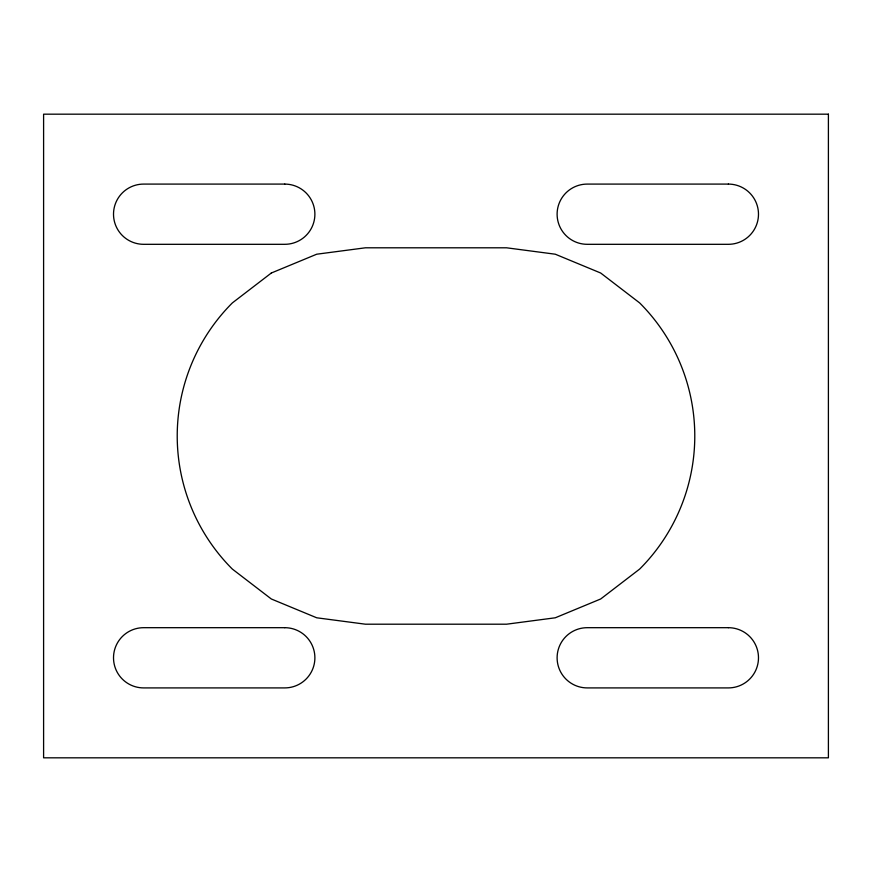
<?xml version="1.0" encoding="UTF-8"?>
<svg xmlns="http://www.w3.org/2000/svg" width="872" height="872" viewBox="0 0 872 872"><rect width="100%" height="100%" fill="white"/><g stroke="black" fill="none" stroke-linecap="round" stroke-linejoin="round"><path stroke-width="1.31" d="M271.323 273.012L232.344 302.922A188.199 188.199 0 0 0 232.344 569.078L271.323 598.988L316.71 617.79L365.423 624.199L506.578 624.199L555.29 617.79L600.677 598.988L639.656 569.078A188.199 188.199 0 0 0 639.656 302.922L600.677 273.012L555.29 254.21L506.578 247.801L365.423 247.801L316.71 254.21L271.323 273.012M828.4 114.178L43.6 114.178L43.6 757.823L828.4 757.823L828.4 114.178M284.784 184.09L143.629 184.09A30.117 30.117 0 0 0 113.513 214.207A30.117 30.117 0 0 0 143.629 244.313L284.784 244.313A30.117 30.117 0 0 0 314.89 214.207A30.117 30.117 0 0 0 284.784 184.09M728.371 184.09L587.216 184.09A30.117 30.117 0 0 0 557.11 214.207A30.117 30.117 0 0 0 587.216 244.313L728.371 244.313A30.117 30.117 0 0 0 758.487 214.207A30.117 30.117 0 0 0 728.371 184.09M284.784 627.687L143.629 627.687A30.117 30.117 0 0 0 113.513 657.793A30.117 30.117 0 0 0 143.629 687.91L284.784 687.91A30.117 30.117 0 0 0 314.89 657.793A30.117 30.117 0 0 0 284.784 627.687M728.371 627.687L587.216 627.687A30.117 30.117 0 0 0 557.11 657.793A30.117 30.117 0 0 0 587.216 687.91L728.371 687.91A30.117 30.117 0 0 0 758.487 657.793A30.117 30.117 0 0 0 728.371 627.687"/></g></svg>
